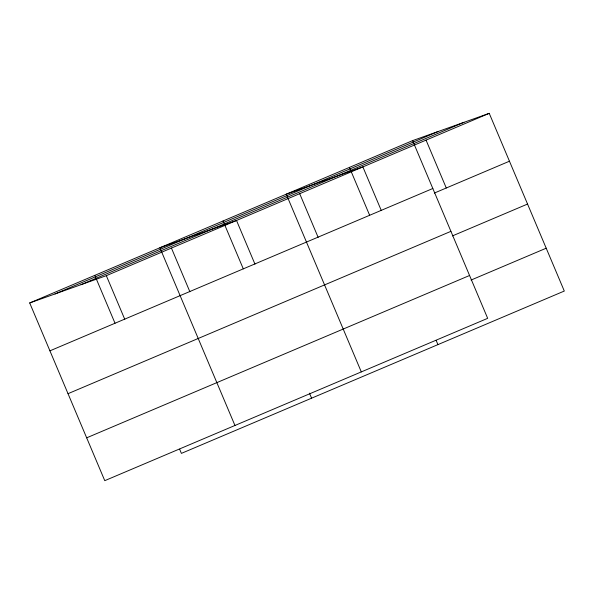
<?xml version="1.0" encoding="UTF-8"?>
<svg xmlns="http://www.w3.org/2000/svg" width="594" height="594" viewBox="0 0 594 594"><rect width="100%" height="100%" fill="white"/><g stroke="black" fill="none" stroke-linecap="round" stroke-linejoin="round"><path stroke-width="0.89" d="M412.6 140.615L487.667 318.332L104.767 480.665L29.7 302.955L412.6 140.615L489.233 113.335L564.3 291.045L181.4 453.385L179.626 449.183M54.99 293.948L437.889 131.616M81.044 284.675L463.944 122.334M29.7 302.955L106.333 275.668L489.233 113.335M49.926 350.839L432.826 188.498M434.325 193.065L509.459 161.212M68.02 393.681L450.92 231.341M452.428 235.907L527.554 204.054M86.672 437.823L469.572 275.482M471.072 280.056L546.205 248.203M426.054 140.117L446.28 188.001M381.326 210.588L362.875 166.907L286.241 194.186L361.308 371.903M436.167 340.414L437.941 344.617M349.421 167.404L369.646 215.28M299.695 193.689L318.146 237.37M254.967 264.159L236.516 220.478L159.883 247.757L234.957 425.475M309.459 393.146L311.59 398.188M223.062 220.975L243.288 268.852M171.428 248.077L189.88 291.751M106.333 275.668L124.785 319.349M94.795 275.356L115.021 323.24"/></g></svg>
